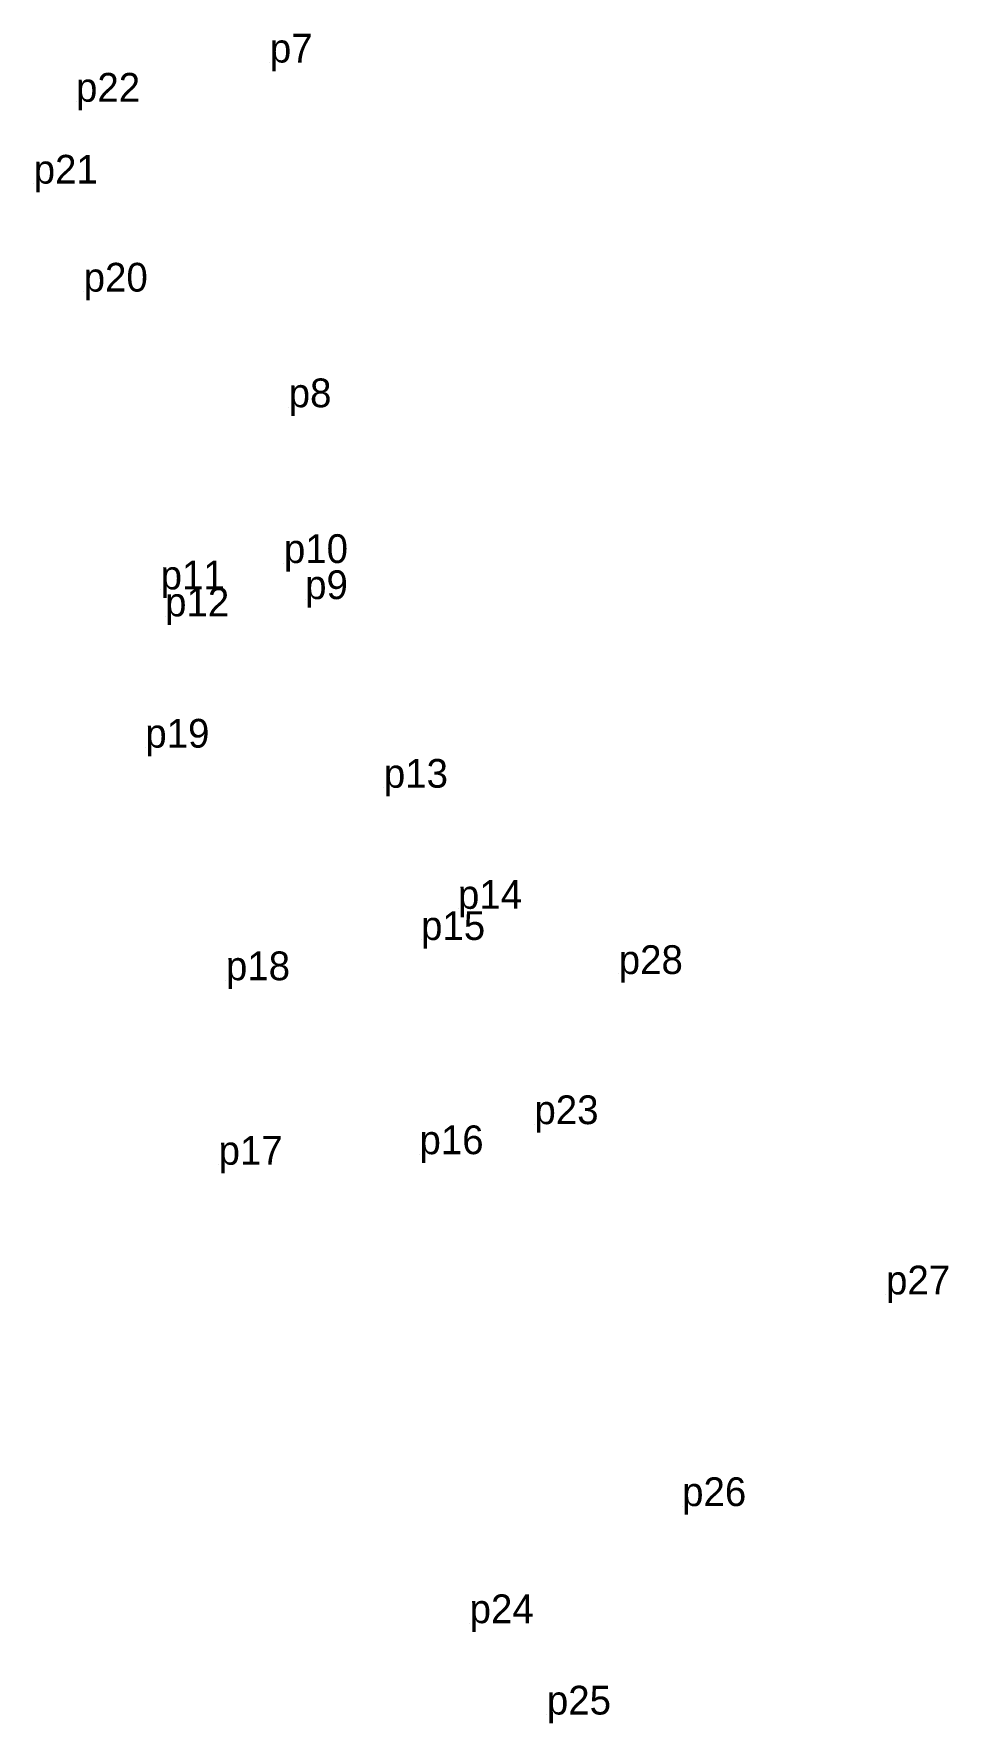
# Model space of a CAD drawing. Extents: x 536455 to 552087, y 1837743 to 1853843.
# Drawn here: x 549343.7 to 549401, y 1840426.6 to 1840532.4 of the extents above; entities that cross this region are included whole.
import ezdxf

# ---------------------------------------------------------------- set-up
doc = ezdxf.new("R2010")
doc.units = 0
doc.layers.add('MocDinhThua', color=7, linetype='Continuous')
doc.layers.add('TenChuLanCan', color=7, linetype='Continuous')

msp = doc.modelspace()

# ---------------------------------------------------------------- linework, layer by layer
at = {"layer": 'MocDinhThua'}
for p, q in [((549358.528, 1840530.546), (549358.528, 1840530.546)), ((549358.528, 1840530.546), (549358.528, 1840530.546)), ((549358.528, 1840530.546), (549358.528, 1840530.546)), ((549346.391, 1840528.099), (549346.391, 1840528.099)), ((549346.391, 1840528.099), (549346.391, 1840528.099)), ((549346.391, 1840528.099), (549346.391, 1840528.099)), ((549343.745, 1840522.971), (549343.745, 1840522.971)), ((549343.745, 1840522.971), (549343.745, 1840522.971)), ((549343.745, 1840522.971), (549343.745, 1840522.971)), ((549346.869, 1840516.207), (549346.869, 1840516.207)), ((549346.869, 1840516.207), (549346.869, 1840516.207)), ((549346.869, 1840516.207), (549346.869, 1840516.207)), ((549359.71, 1840508.974), (549359.71, 1840508.974)), ((549359.71, 1840508.974), (549359.71, 1840508.974)), ((549359.71, 1840508.974), (549359.71, 1840508.974)), ((549359.412, 1840499.217), (549359.412, 1840499.217)), ((549359.412, 1840499.217), (549359.412, 1840499.217)), ((549359.412, 1840499.217), (549359.412, 1840499.217)), ((549351.691, 1840497.567), (549351.691, 1840497.567)), ((549351.691, 1840497.567), (549351.691, 1840497.567)), ((549351.691, 1840497.567), (549351.691, 1840497.567)), ((549360.735, 1840496.965), (549360.735, 1840496.965)), ((549360.735, 1840496.965), (549360.735, 1840496.965)), ((549360.735, 1840496.965), (549360.735, 1840496.965)), ((549351.967, 1840495.877), (549351.967, 1840495.877)), ((549351.967, 1840495.877), (549351.967, 1840495.877)), ((549351.967, 1840495.877), (549351.967, 1840495.877)), ((549350.727, 1840487.66), (549350.727, 1840487.66)), ((549350.727, 1840487.66), (549350.727, 1840487.66)), ((549350.727, 1840487.66), (549350.727, 1840487.66)), ((549365.669, 1840485.153), (549365.669, 1840485.153)), ((549365.669, 1840485.153), (549365.669, 1840485.153)), ((549365.669, 1840485.153), (549365.669, 1840485.153)), ((549370.314, 1840477.572), (549370.314, 1840477.572)), ((549370.314, 1840477.572), (549370.314, 1840477.572)), ((549370.314, 1840477.572), (549370.314, 1840477.572)), ((549368.003, 1840475.624), (549368.003, 1840475.624)), ((549368.003, 1840475.624), (549368.003, 1840475.624)), ((549368.003, 1840475.624), (549368.003, 1840475.624)), ((549355.78, 1840473.105), (549355.78, 1840473.105)), ((549355.78, 1840473.105), (549355.78, 1840473.105)), ((549355.78, 1840473.105), (549355.78, 1840473.105)), ((549380.385, 1840473.494), (549380.385, 1840473.494)), ((549380.385, 1840473.494), (549380.385, 1840473.494)), ((549380.385, 1840473.494), (549380.385, 1840473.494)), ((549375.099, 1840464.092), (549375.099, 1840464.092)), ((549375.099, 1840464.092), (549375.099, 1840464.092)), ((549375.099, 1840464.092), (549375.099, 1840464.092)), ((549355.32, 1840461.551), (549355.32, 1840461.551)), ((549355.32, 1840461.551), (549355.32, 1840461.551)), ((549355.32, 1840461.551), (549355.32, 1840461.551)), ((549367.898, 1840462.214), (549367.898, 1840462.214)), ((549367.898, 1840462.214), (549367.898, 1840462.214)), ((549367.898, 1840462.214), (549367.898, 1840462.214)), ((549397.117, 1840453.43), (549397.117, 1840453.43)), ((549397.117, 1840453.43), (549397.117, 1840453.43)), ((549397.117, 1840453.43), (549397.117, 1840453.43)), ((549384.346, 1840440.182), (549384.346, 1840440.182)), ((549384.346, 1840440.182), (549384.346, 1840440.182)), ((549384.346, 1840440.182), (549384.346, 1840440.182)), ((549371.036, 1840432.85), (549371.036, 1840432.85)), ((549371.036, 1840432.85), (549371.036, 1840432.85)), ((549371.036, 1840432.85), (549371.036, 1840432.85)), ((549375.875, 1840427.131), (549375.875, 1840427.131)), ((549375.875, 1840427.131), (549375.875, 1840427.131)), ((549375.875, 1840427.131), (549375.875, 1840427.131))]:
    msp.add_line(p, q, dxfattribs=at)

# ---------------------------------------------------------------- texts
at = {"layer": 'TenChuLanCan'}
for s, p in [('p7', (549358.53, 1840530.55)), ('p7', (549358.53, 1840530.55)), ('p7', (549358.53, 1840530.55)), ('p22', (549346.39, 1840528.1)), ('p22', (549346.39, 1840528.1)), ('p22', (549346.39, 1840528.1)), ('p21', (549343.74, 1840522.97)), ('p21', (549343.74, 1840522.97)), ('p21', (549343.74, 1840522.97)), ('p20', (549346.87, 1840516.21)), ('p20', (549346.87, 1840516.21)), ('p20', (549346.87, 1840516.21)), ('p8', (549359.71, 1840508.97)), ('p8', (549359.71, 1840508.97)), ('p8', (549359.71, 1840508.97)), ('p10', (549359.41, 1840499.22)), ('p10', (549359.41, 1840499.22)), ('p10', (549359.41, 1840499.22)), ('p11', (549351.69, 1840497.57)), ('p11', (549351.69, 1840497.57)), ('p11', (549351.69, 1840497.57)), ('p9', (549360.74, 1840496.96)), ('p9', (549360.74, 1840496.96)), ('p9', (549360.74, 1840496.96)), ('p12', (549351.97, 1840495.88)), ('p12', (549351.97, 1840495.88)), ('p12', (549351.97, 1840495.88)), ('p19', (549350.73, 1840487.66)), ('p19', (549350.73, 1840487.66)), ('p19', (549350.73, 1840487.66)), ('p13', (549365.67, 1840485.15)), ('p13', (549365.67, 1840485.15)), ('p13', (549365.67, 1840485.15)), ('p14', (549370.31, 1840477.57)), ('p14', (549370.31, 1840477.57)), ('p14', (549370.31, 1840477.57)), ('p15', (549368, 1840475.62)), ('p15', (549368, 1840475.62)), ('p15', (549368, 1840475.62)), ('p28', (549380.38, 1840473.49)), ('p28', (549380.38, 1840473.49)), ('p28', (549380.38, 1840473.49)), ('p18', (549355.78, 1840473.1)), ('p18', (549355.78, 1840473.1)), ('p18', (549355.78, 1840473.1)), ('p23', (549375.1, 1840464.09)), ('p23', (549375.1, 1840464.09)), ('p23', (549375.1, 1840464.09)), ('p16', (549367.9, 1840462.21)), ('p16', (549367.9, 1840462.21)), ('p16', (549367.9, 1840462.21)), ('p17', (549355.32, 1840461.55)), ('p17', (549355.32, 1840461.55)), ('p17', (549355.32, 1840461.55)), ('p27', (549397.12, 1840453.43)), ('p27', (549397.12, 1840453.43)), ('p27', (549397.12, 1840453.43)), ('p26', (549384.35, 1840440.18)), ('p26', (549384.35, 1840440.18)), ('p26', (549384.35, 1840440.18)), ('p24', (549371.04, 1840432.85)), ('p24', (549371.04, 1840432.85)), ('p24', (549371.04, 1840432.85)), ('p25', (549375.88, 1840427.13)), ('p25', (549375.88, 1840427.13)), ('p25', (549375.88, 1840427.13))]:
    msp.add_text(s, height=1.8, dxfattribs=at).set_placement(p)

doc.saveas('drawing.dxf')
